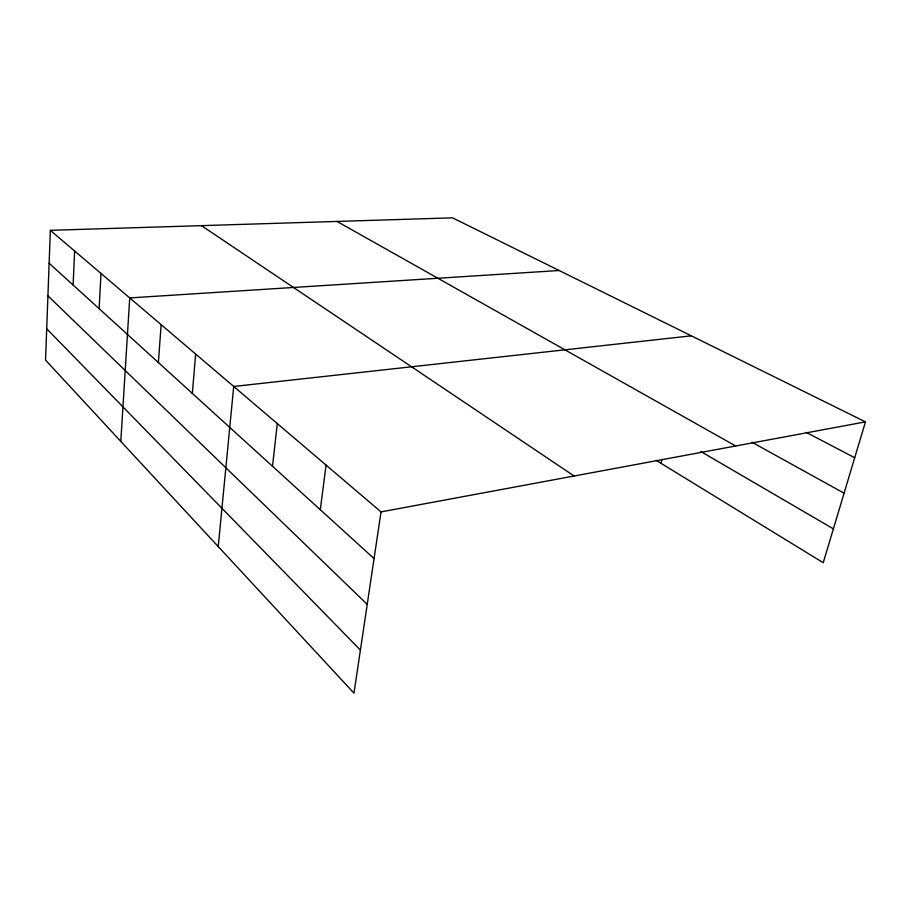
<?xml version="1.0" encoding="UTF-8"?>
<svg xmlns="http://www.w3.org/2000/svg" width="911" height="911" viewBox="0 0 911 911"><rect width="100%" height="100%" fill="white"/><g stroke="black" fill="none" stroke-linecap="round" stroke-linejoin="round"><path stroke-width="1.37" d="M50.344 230.335L45.55 360.118L353.98 693.157L381.026 511.891L50.344 230.335L452.562 217.843L865.45 421.873L823.237 562.713L656.227 460.385M73.119 285.041L74.634 251.003M99.128 308.692L100.996 273.459M120.81 441.38L129.726 297.92L559.138 270.51M158.4 362.555L161.133 324.669M192.346 393.415L195.649 354.049M218.23 546.577L233.717 386.469L691.324 335.829M272.514 466.295L277.297 423.569M320.308 509.727L326.07 465.1M661.044 463.335L661.99 459.326M381.026 511.891L865.45 421.873M806.269 432.383L854.7 457.743M752.122 442.313L844.076 493.193M337.002 221.43L735.655 445.991M700.764 451.48L833.383 528.87M201.456 225.643L574.124 476.009M49.126 263.233L374.057 558.591M47.93 295.847L367.224 604.38M46.712 328.791L360.403 650.101"/></g></svg>
